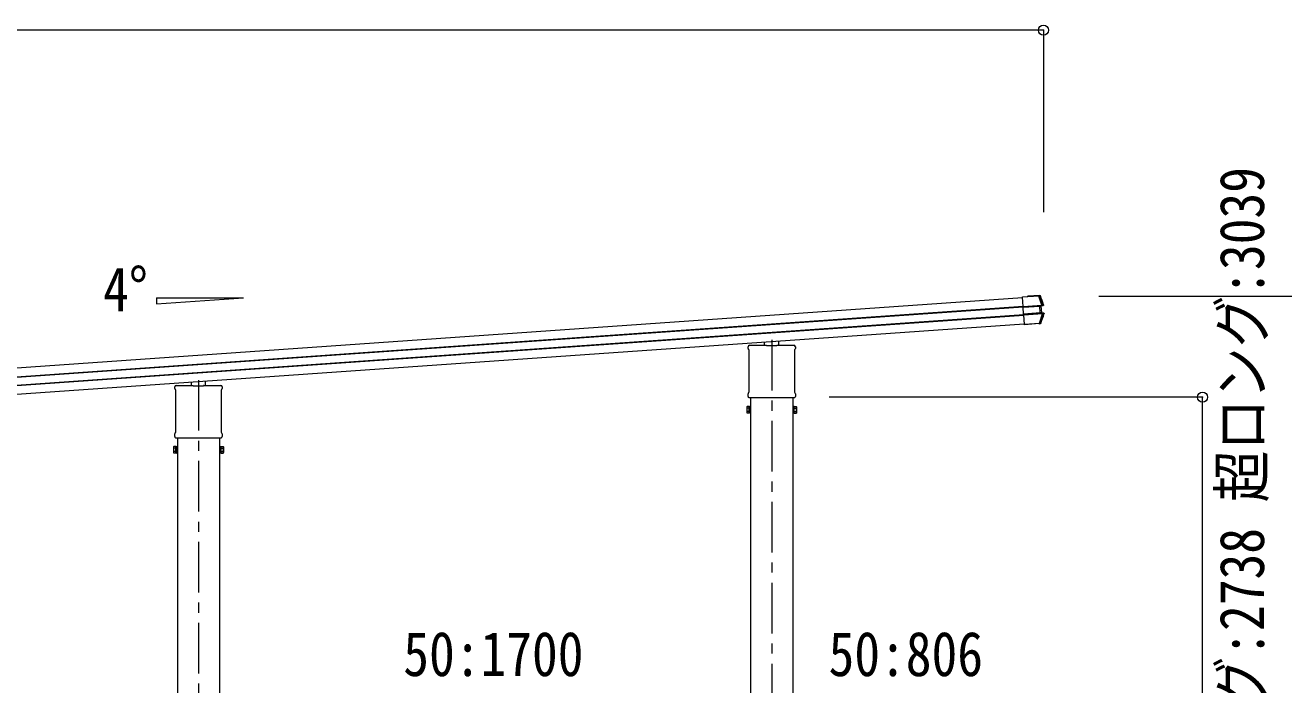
# Model space of a CAD drawing. Units: millimetres at full size, sheet at 1:30; details may follow other scales. Extents: x -8432 to 8432, y -5820 to 5820.
# Drawn here: x 1610 to 5342, y -1165 to 790 of the extents above; entities that cross this region are included whole.
import ezdxf
from ezdxf.enums import TextEntityAlignment as Align

# ---------------------------------------------------------------- set-up
doc = ezdxf.new("R2010")
doc.units = ezdxf.units.MM
doc.header["$LTSCALE"] = 30
doc.header["$PDMODE"] = 32
doc.header["$PDSIZE"] = 30
doc.linetypes.add('CHAIN1', pattern=[8, 5, -1, 1, -1])
doc.layers.add('0-3_ELV2', color=7, linetype='Continuous', lineweight=9)
doc.layers.add('0-6_OTH_LINE', color=7, linetype='Continuous', lineweight=9)
doc.styles.add('ＭＳ ゴシック', font='')
doc.styles.get('ＭＳ ゴシック').set_extended_font_data('MS Gothic')

msp = doc.modelspace()

# ---------------------------------------------------------------- linework, layer by layer
at = {"layer": '0-3_ELV2', "color": 6}
for p, q in [((4629.45, 775.38), (-435.09, 775.38)), ((4629.45, 775.38), (4629.45, 236.1)), ((5840.76, -13.62), (4793.79, -13.62)), ((5101.45, -312.71), (3993.83, -312.71)), ((5101.45, -2905.45), (5101.45, -312.71))]:
    msp.add_line(p, q, dxfattribs=at)
at = {"layer": '0-3_ELV2', "color": 4}
for p, q in [((-330.82, -359.81), (4567.42, -17.3)), ((1999.75, -18.2), (2257.76, -18.2)), ((4567.26, -14.91), (4581.7, -13.9)), ((4567.27, -15.12), (4567.26, -14.91)), ((4567.27, -15.12), (4615.99, -11.71)), ((4567.35, -16.32), (4567.27, -15.12)), ((4616.08, -12.91), (4567.35, -16.32)), ((4569.24, -43.27), (4567.35, -16.32)), ((4582.7, -13.81), (4582.8, -13.57)), ((4618.66, -11.07), (4582.8, -13.57)), ((4615.99, -11.71), (4616.26, -11.69)), ((4615.99, -11.71), (4616.08, -12.91)), ((4616.4, -12.85), (4616.08, -12.91)), ((4625.01, -39.37), (4616.08, -12.91)), ((4616.26, -11.69), (4616.51, -11.67)), ((4616.71, -12.79), (4616.4, -12.85)), ((4616.51, -11.67), (4616.74, -11.66)), ((4617.02, -12.73), (4616.71, -12.79)), ((4616.74, -11.66), (4616.94, -11.64)), ((4616.94, -11.64), (4617.09, -11.63)), ((4617.32, -12.69), (4617.02, -12.73)), ((4617.09, -11.63), (4617.18, -11.61)), ((4617.18, -11.61), (4617.22, -11.61)), ((4617.22, -11.61), (4618.66, -11.07)), ((4617.6, -12.65), (4617.32, -12.69)), ((4617.86, -12.62), (4617.6, -12.65)), ((4618.1, -12.6), (4617.86, -12.62)), ((4618.31, -12.59), (4618.1, -12.6)), ((4618.5, -12.59), (4618.31, -12.59)), ((4618.66, -12.6), (4618.5, -12.59)), ((4618.66, -11.07), (4619.09, -11.09)), ((4618.78, -12.62), (4618.66, -12.6)), ((4618.87, -12.65), (4618.78, -12.62)), ((4618.92, -12.69), (4618.87, -12.65)), ((4619.39, -12.51), (4618.92, -12.69)), ((4618.92, -12.69), (4627.94, -39.26)), ((4619.09, -11.09), (4619.5, -11.22)), ((4620.17, -12.22), (4619.39, -12.51)), ((4619.5, -11.22), (4619.86, -11.45)), ((4619.86, -11.45), (4620.16, -11.77)), ((4620.16, -11.77), (4620.37, -12.15)), ((4620.37, -12.15), (4620.17, -12.22)), ((-329, -385.72), (4569.23, -43.2)), ((-328.91, -387.11), (4569.33, -44.59)), ((-327.28, -410.33), (4570.95, -67.81)), ((-327.18, -411.75), (4571.05, -69.23)), ((4569.24, -43.27), (4625.01, -39.37)), ((4569.35, -44.85), (4569.24, -43.27)), ((4625.12, -40.95), (4569.35, -44.85)), ((4569.43, -45.98), (4569.35, -44.85)), ((4569.43, -45.98), (4618.37, -42.56)), ((4618.41, -43.05), (4569.46, -46.47)), ((4570.8, -65.67), (4619.75, -62.25)), ((4570.84, -66.16), (4570.8, -65.67)), ((4619.79, -62.74), (4570.84, -66.16)), ((4570.92, -67.33), (4570.84, -66.16)), ((4570.92, -67.33), (4626.86, -63.42)), ((4626.98, -65.18), (4571.04, -69.09)), ((4617.74, -93.41), (4626.98, -65.18)), ((4618.37, -42.56), (4618.41, -43.05)), ((4619.75, -62.25), (4618.41, -43.05)), ((4619.75, -62.25), (4619.79, -62.74)), ((4629.79, -64.86), (4620.41, -93.3)), ((4620.69, -42.89), (4620.66, -43.12)), ((4620.79, -42.7), (4620.69, -42.89)), ((4620.94, -42.6), (4620.79, -42.7)), ((4620.94, -42.6), (4620.94, -42.6)), ((4620.95, -42.6), (4620.94, -42.6)), ((4626.67, -41.01), (4620.95, -42.6)), ((4626.67, -41.01), (4620.95, -42.6)), ((4620.95, -42.6), (4620.95, -42.6)), ((4620.95, -42.6), (4620.95, -42.6)), ((4620.95, -42.6), (4620.95, -42.6)), ((4620.95, -42.6), (4620.95, -42.6)), ((4620.95, -42.6), (4620.95, -42.6)), ((4620.95, -42.6), (4620.95, -42.6)), ((4620.95, -42.6), (4620.95, -42.6)), ((4620.95, -42.6), (4620.95, -42.6)), ((4620.95, -42.6), (4620.95, -42.6)), ((4620.95, -42.6), (4620.95, -42.6)), ((4620.95, -42.6), (4620.95, -42.6)), ((4620.95, -42.6), (4620.95, -42.6)), ((4620.95, -42.6), (4620.95, -42.6)), ((4620.95, -42.6), (4620.95, -42.6)), ((4622.93, -42.74), (4621.4, -42.92)), ((4621.77, -42.4), (4623.3, -42.22)), ((4622.03, -62.09), (4621.97, -61.86)), ((4622.16, -62.26), (4622.03, -62.09)), ((4622.32, -62.34), (4622.16, -62.26)), ((4622.32, -62.34), (4622.33, -62.34)), ((4622.33, -62.34), (4622.33, -62.34)), ((4622.33, -62.34), (4622.33, -62.34)), ((4622.33, -62.34), (4622.33, -62.34)), ((4622.33, -62.34), (4622.33, -62.34)), ((4622.33, -62.34), (4622.33, -62.34)), ((4622.33, -62.34), (4622.33, -62.34)), ((4622.33, -62.34), (4622.33, -62.34)), ((4622.33, -62.34), (4622.33, -62.34)), ((4622.33, -62.34), (4622.33, -62.34)), ((4622.33, -62.34), (4622.33, -62.34)), ((4622.33, -62.34), (4622.33, -62.34)), ((4622.33, -62.34), (4622.33, -62.34)), ((4622.33, -62.34), (4622.33, -62.34)), ((4622.33, -62.34), (4622.33, -62.34)), ((4622.33, -62.34), (4622.33, -62.34)), ((4622.33, -62.34), (4628.38, -63.14)), ((4622.73, -61.96), (4624.27, -61.93)), ((4624.27, -61.93), (4622.93, -42.74)), ((4624.71, -62.39), (4623.17, -62.43)), ((4623.3, -42.22), (4629.06, -40.68)), ((4630.83, -63.14), (4624.71, -62.39)), ((4625.01, -39.37), (4625.43, -39.31)), ((4625.01, -39.37), (4625.12, -40.95)), ((4625.39, -40.93), (4625.12, -40.95)), ((4625.65, -40.93), (4625.39, -40.93)), ((4625.43, -39.31), (4625.84, -39.26)), ((4625.9, -40.93), (4625.65, -40.93)), ((4625.84, -39.26), (4626.23, -39.22)), ((4626.13, -40.94), (4625.9, -40.93)), ((4626.34, -40.96), (4626.13, -40.94)), ((4626.23, -39.22), (4626.6, -39.2)), ((4626.52, -40.98), (4626.34, -40.96)), ((4626.67, -41.01), (4626.52, -40.98)), ((4626.6, -39.2), (4626.94, -39.2)), ((4626.73, -41), (4626.67, -41.01)), ((4626.73, -41), (4626.9, -40.94)), ((4626.86, -63.42), (4627.13, -63.4)), ((4626.86, -63.42), (4626.98, -65.18)), ((4626.9, -40.94), (4627.05, -40.84)), ((4626.94, -39.2), (4627.24, -39.21)), ((4627.4, -65.2), (4626.98, -65.18)), ((4629.06, -40.68), (4627.05, -40.92)), ((4627.05, -40.84), (4627.19, -40.73)), ((4627.13, -63.4), (4627.39, -63.37)), ((4627.19, -40.73), (4627.31, -40.58)), ((4627.24, -39.21), (4627.5, -39.24)), ((4627.31, -40.58), (4627.42, -40.42)), ((4627.39, -63.37), (4627.64, -63.33)), ((4627.81, -65.2), (4627.4, -65.2)), ((4627.42, -40.42), (4627.49, -40.24)), ((4627.49, -40.24), (4627.55, -40.04)), ((4627.5, -39.24), (4627.72, -39.23)), ((4627.56, -39.44), (4627.5, -39.24)), ((4627.55, -40.04), (4627.58, -39.84)), ((4627.58, -39.64), (4627.56, -39.44)), ((4627.58, -39.84), (4627.58, -39.64)), ((4627.64, -63.33), (4627.87, -63.29)), ((4627.72, -39.23), (4627.87, -39.23)), ((4628.21, -65.18), (4627.81, -65.2)), ((4627.87, -39.23), (4627.94, -39.26)), ((4627.87, -63.29), (4628.07, -63.24)), ((4627.94, -39.26), (4628.1, -39.24)), ((4628.07, -63.24), (4628.24, -63.19)), ((4628.1, -39.24), (4628.75, -39.16)), ((4628.57, -65.15), (4628.21, -65.18)), ((4628.24, -63.19), (4628.38, -63.14)), ((4628.38, -63.14), (4628.46, -63.15)), ((4628.46, -63.15), (4628.59, -63.16)), ((4628.46, -63.15), (4628.66, -63.19)), ((4628.91, -65.11), (4628.57, -65.15)), ((4628.59, -63.16), (4628.67, -63.17)), ((4628.66, -63.19), (4628.84, -63.27)), ((4628.67, -63.17), (4628.71, -63.17)), ((4628.71, -63.17), (4630.83, -63.14)), ((4628.75, -39.16), (4629.96, -39.02)), ((4628.84, -63.27), (4629.01, -63.39)), ((4629.2, -65.05), (4628.91, -65.11)), ((4629.01, -63.39), (4629.16, -63.53)), ((4629.28, -40.59), (4629.06, -40.68)), ((4629.16, -63.53), (4629.29, -63.7)), ((4629.44, -64.97), (4629.2, -65.05)), ((4629.48, -40.47), (4629.28, -40.59)), ((4629.29, -63.7), (4629.4, -63.9)), ((4629.4, -63.9), (4629.47, -64.1)), ((4629.5, -64.76), (4629.44, -64.97)), ((4629.61, -64.95), (4629.44, -64.97)), ((4629.47, -64.1), (4629.51, -64.32)), ((4629.66, -40.32), (4629.48, -40.47)), ((4629.52, -64.54), (4629.5, -64.76)), ((4629.51, -64.32), (4629.52, -64.54)), ((4629.72, -64.91), (4629.61, -64.95)), ((4629.8, -40.14), (4629.66, -40.32)), ((4629.79, -64.86), (4629.72, -64.91)), ((4631.07, -64.84), (4629.79, -64.86)), ((4629.92, -39.93), (4629.8, -40.14)), ((4629.99, -39.71), (4629.92, -39.93)), ((4629.96, -39.02), (4630.01, -39.25)), ((4630.02, -39.48), (4629.99, -39.71)), ((4630.01, -39.25), (4630.02, -39.48)), ((4630.83, -63.14), (4631.03, -63.19)), ((4631.03, -63.19), (4631.23, -63.26)), ((4631.74, -64.84), (4631.07, -64.84)), ((4631.23, -63.26), (4631.41, -63.36)), ((4631.41, -63.36), (4631.57, -63.49)), ((4631.57, -63.49), (4631.71, -63.65)), ((4631.71, -63.65), (4631.82, -63.82)), ((4631.91, -64.83), (4631.74, -64.84)), ((4631.82, -63.82), (4631.9, -64.01)), ((4631.9, -64.01), (4631.96, -64.22)), ((4631.96, -64.63), (4631.91, -64.83)), ((4631.96, -64.22), (4631.97, -64.42)), ((4631.97, -64.42), (4631.96, -64.63)), ((-325.37, -437.62), (4572.86, -95.11)), ((4572.96, -96.55), (4617.74, -93.41)), ((4573.03, -97.51), (4572.96, -96.55)), ((4617.8, -94.38), (4573.03, -97.51)), ((4573.04, -97.67), (4573.03, -97.51)), ((4616.66, -94.62), (4573.04, -97.67)), ((4618.07, -95.71), (4617.66, -94.61)), ((4617.74, -93.41), (4618.04, -93.45)), ((4617.8, -94.38), (4617.74, -93.41)), ((4618.06, -94.37), (4617.8, -94.38)), ((4618.04, -93.45), (4618.34, -93.48)), ((4618.3, -94.36), (4618.06, -94.37)), ((4619.84, -95.59), (4618.07, -95.71)), ((4618.52, -94.35), (4618.3, -94.36)), ((4618.34, -93.48), (4618.63, -93.5)), ((4618.7, -94.35), (4618.52, -94.35)), ((4618.63, -93.5), (4618.91, -93.51)), ((4618.83, -94.35), (4618.7, -94.35)), ((4618.91, -94.36), (4618.83, -94.35)), ((4618.91, -93.51), (4619.17, -93.51)), ((4618.95, -94.37), (4618.91, -94.36)), ((4619.84, -95.59), (4618.95, -94.37)), ((4619.17, -93.51), (4619.41, -93.51)), ((4619.41, -93.51), (4619.64, -93.5)), ((4619.64, -93.5), (4619.84, -93.48)), ((4619.84, -93.48), (4620.01, -93.46)), ((4620.11, -95.55), (4619.84, -95.59)), ((4620.01, -93.46), (4620.15, -93.43)), ((4620.37, -95.47), (4620.11, -95.55)), ((4620.15, -93.43), (4620.27, -93.39)), ((4620.27, -93.39), (4620.35, -93.35)), ((4620.35, -93.35), (4620.41, -93.3)), ((4620.61, -95.34), (4620.37, -95.47)), ((4620.41, -93.3), (4620.55, -93.5)), ((4620.55, -93.5), (4621.13, -94.29)), ((4620.83, -95.18), (4620.61, -95.34)), ((4621.03, -94.99), (4620.83, -95.18)), ((4621.18, -94.76), (4621.03, -94.99)), ((4621.13, -94.29), (4621.3, -94.52)), ((4621.3, -94.52), (4621.18, -94.76)), ((3802.74, -158.81), (3802.74, -148.96)), ((3844.74, -158.81), (3844.74, -146.02)), ((3753.49, -167.81), (3753.49, -163.06)), ((3755.28, -171.27), (3755.28, -171.27)), ((3755.49, -171.68), (3755.49, -298.43)), ((3757.74, -158.81), (3807.74, -158.81)), ((3808.24, -160.81), (3808.24, -159.31)), ((3839.24, -160.81), (3808.24, -160.81)), ((3839.24, -159.31), (3839.24, -160.81)), ((3839.74, -158.81), (3889.74, -158.81)), ((3891.99, -298.43), (3891.99, -171.68)), ((3892.2, -171.27), (3892.2, -171.27)), ((3893.99, -163.06), (3893.99, -167.81)), ((2053.49, -286.68), (2053.49, -281.93)), ((2055.28, -290.15), (2055.28, -290.15)), ((2055.49, -290.55), (2055.49, -417.31)), ((2057.74, -277.68), (2107.74, -277.68)), ((2102.74, -277.68), (2102.74, -267.84)), ((2108.24, -279.68), (2108.24, -278.18)), ((2139.24, -279.68), (2108.24, -279.68)), ((2139.24, -278.18), (2139.24, -279.68)), ((2139.74, -277.68), (2189.74, -277.68)), ((2144.74, -277.68), (2144.74, -264.9)), ((2191.99, -417.31), (2191.99, -290.55)), ((2192.2, -290.15), (2192.2, -290.15)), ((2193.99, -281.93), (2193.99, -286.68)), ((3753.49, -310.31), (3753.49, -302.31)), ((3755.25, -313.74), (3755.19, -313.71)), ((3755.19, -313.71), (3755.19, -313.71)), ((3755.3, -313.77), (3755.25, -313.74)), ((3755.28, -298.84), (3755.28, -298.84)), ((3755.31, -313.77), (3755.3, -313.77)), ((3755.47, -313.81), (3755.31, -313.77)), ((3755.49, -313.81), (3755.47, -313.81)), ((3755.49, -313.81), (3891.99, -313.81)), ((3761.24, -313.81), (3761.24, -3405.45)), ((3886.24, -313.81), (3886.24, -3405.45)), ((3892.01, -313.81), (3891.99, -313.81)), ((3892.03, -313.8), (3892.01, -313.81)), ((3892.18, -313.77), (3892.03, -313.8)), ((3892.29, -313.71), (3892.18, -313.77)), ((3892.2, -298.84), (3892.2, -298.84)), ((3892.29, -313.71), (3892.29, -313.71)), ((3893.99, -302.31), (3893.99, -310.31)), ((3749.74, -341.21), (3750.5, -339.89)), ((3749.74, -341.21), (3749.74, -358.21)), ((3749.74, -358.21), (3750.5, -359.52)), ((3756.74, -339.89), (3750.5, -339.89)), ((3756.74, -344.8), (3750.5, -344.8)), ((3756.74, -354.61), (3750.5, -354.61)), ((3756.74, -359.52), (3750.5, -359.52)), ((3756.74, -359.52), (3756.74, -339.89)), ((3756.74, -340.51), (3759.24, -340.51)), ((3759.24, -358.91), (3756.74, -358.91)), ((3759.24, -339.21), (3761.24, -339.21)), ((3759.24, -360.21), (3759.24, -339.21)), ((3761.24, -360.21), (3759.24, -360.21)), ((3761.24, -339.21), (3761.24, -360.21)), ((3888.24, -339.21), (3886.24, -339.21)), ((3886.24, -360.21), (3888.24, -360.21)), ((3888.24, -360.21), (3888.24, -339.21)), ((3890.74, -340.51), (3888.24, -340.51)), ((3888.24, -358.91), (3890.74, -358.91)), ((3890.74, -339.89), (3896.98, -339.89)), ((3890.74, -359.52), (3890.74, -339.89)), ((3890.74, -344.8), (3896.98, -344.8)), ((3890.74, -354.61), (3896.98, -354.61)), ((3890.74, -359.52), (3896.98, -359.52)), ((3897.74, -341.21), (3896.98, -339.89)), ((3897.74, -358.21), (3896.98, -359.52)), ((3897.74, -341.21), (3897.74, -358.21)), ((2053.49, -429.18), (2053.49, -421.18)), ((2055.25, -432.62), (2055.19, -432.58)), ((2055.19, -432.58), (2055.19, -432.58)), ((2055.3, -432.64), (2055.25, -432.62)), ((2055.28, -417.72), (2055.28, -417.72)), ((2055.32, -432.65), (2055.3, -432.64)), ((2055.48, -432.68), (2055.32, -432.65)), ((2055.49, -432.68), (2055.48, -432.68)), ((2055.49, -432.68), (2191.99, -432.68)), ((2061.24, -432.68), (2061.24, -3405.45)), ((2186.24, -432.68), (2186.24, -3405.45)), ((2192.01, -432.68), (2191.99, -432.68)), ((2192.03, -432.68), (2192.01, -432.68)), ((2192.18, -432.64), (2192.03, -432.68)), ((2192.29, -432.58), (2192.18, -432.64)), ((2192.2, -417.72), (2192.2, -417.72)), ((2192.3, -432.58), (2192.29, -432.58)), ((2193.99, -421.18), (2193.99, -429.18)), ((2049.74, -460.08), (2050.5, -458.77)), ((2049.74, -460.08), (2049.74, -477.08)), ((2049.74, -477.08), (2050.5, -478.4)), ((2056.74, -458.77), (2050.5, -458.77)), ((2056.74, -463.67), (2050.5, -463.67)), ((2056.74, -473.49), (2050.5, -473.49)), ((2056.74, -478.4), (2050.5, -478.4)), ((2056.74, -478.4), (2056.74, -458.77)), ((2056.74, -459.38), (2059.24, -459.38)), ((2059.24, -477.78), (2056.74, -477.78)), ((2059.24, -458.08), (2061.24, -458.08)), ((2059.24, -479.08), (2059.24, -458.08)), ((2061.24, -479.08), (2059.24, -479.08)), ((2061.24, -458.08), (2061.24, -479.08)), ((2188.24, -458.08), (2186.24, -458.08)), ((2186.24, -479.08), (2188.24, -479.08)), ((2188.24, -479.08), (2188.24, -458.08)), ((2190.74, -459.38), (2188.24, -459.38)), ((2188.24, -477.78), (2190.74, -477.78)), ((2190.74, -458.77), (2196.98, -458.77)), ((2190.74, -478.4), (2190.74, -458.77)), ((2190.74, -463.67), (2196.98, -463.67)), ((2190.74, -473.49), (2196.98, -473.49)), ((2190.74, -478.4), (2196.98, -478.4)), ((2197.74, -460.08), (2196.98, -458.77)), ((2197.74, -477.08), (2196.98, -478.4)), ((2197.74, -460.08), (2197.74, -477.08))]:
    msp.add_line(p, q, dxfattribs=at)
at = {"layer": '0-3_ELV2', "color": 5, "linetype": 'CHAIN1'}
for p, q in [((3823.74, -142.88), (3823.74, -3456.07)), ((2123.74, -261.76), (2123.74, -3456.07))]:
    msp.add_line(p, q, dxfattribs=at)
at = {"layer": '0-3_ELV2', "color": 4}
for points in [[(1999.75, -18.2), (1999.75, -36.24), (2257.76, -18.2)], [(4570.8, -65.67), (4569.46, -46.47), (4569.43, -45.98)], [(4572.96, -96.55), (4571.04, -69.09), (4570.92, -67.33)]]:
    msp.add_lwpolyline(points, dxfattribs=at)
for centre, radius, start, end in [((4617.34, -13.3), 1.7, 21.24384, 93.90244), ((4152.58, -194.31), 502, 18.0204, 21.27757), ((4154.13, 89.19), 502, 338.53316, 342.13183), ((4621.9, -42.88), 0.5, 105.07473, 184.05239), ((4623.23, -61.93), 0.5, 183.94761, 262.92527), ((4626.71, -39.67), 1.3, 285.09292, 18.07159), ((4628.55, -64.46), 1.3, 342.07517, 82.89229), ((4618.82, -92.67), 1.7, 274.14537, 338.48025), ((3757.74, -163.06), 4.25, 90, 180), ((3757.74, -167.81), 4.25, 180, 234.62358), ((3754.99, -171.68), 0.5, 0.0463, 54.58271), ((3889.74, -163.06), 4.25, 0, 90), ((3892.49, -171.68), 0.5, 125.41729, 179.9537), ((3889.74, -167.81), 4.25, 305.37642, 0), ((2057.74, -281.93), 4.25, 90, 180), ((2057.74, -286.68), 4.25, 180, 234.62358), ((2054.99, -290.55), 0.5, 0.0463, 54.58271), ((2189.74, -281.93), 4.25, 0, 90), ((2192.49, -290.55), 0.5, 125.41729, 179.9537), ((2189.74, -286.68), 4.25, 305.37642, 0), ((3754.99, -298.43), 0.5, 305.4181, 359.95288), ((3892.49, -298.43), 0.5, 180.04713, 234.58188), ((3757.74, -302.31), 4.25, 125.37642, 180), ((3757.74, -310.31), 4.25, 180, 233.11111), ((3889.74, -302.31), 4.25, 0, 54.62358), ((3889.74, -310.31), 4.25, 306.88889, 0), ((3765.98, -349.71), 16.24, 162.41205, 197.58795), ((3754.09, -342.34), 4.34, 145.61575, 214.38425), ((3754.09, -357.07), 4.34, 145.61575, 214.38425), ((3881.5, -349.71), 16.24, 342.41205, 17.58795), ((3893.4, -342.34), 4.34, 325.61575, 34.38425), ((3893.4, -357.07), 4.34, 325.61575, 34.38425), ((2057.74, -421.18), 4.25, 125.37642, 180), ((2057.74, -429.18), 4.25, 180, 233.11111), ((2054.99, -417.31), 0.5, 305.4181, 359.95288), ((2192.49, -417.31), 0.5, 180.04713, 234.58188), ((2189.74, -421.18), 4.25, 0, 54.62358), ((2189.74, -429.18), 4.25, 306.88889, 0), ((2065.98, -468.58), 16.24, 162.41205, 197.58795), ((2054.09, -461.22), 4.34, 145.61575, 214.38425), ((2054.09, -475.94), 4.34, 145.61575, 214.38425), ((2181.5, -468.58), 16.24, 342.41205, 17.58795), ((2193.4, -461.22), 4.34, 325.61575, 34.38425), ((2193.4, -475.94), 4.34, 325.61575, 34.38425)]:
    msp.add_arc(centre, radius, start, end, dxfattribs=at)
for centre, major_axis, ratio, start_param, end_param in [((4581.7, -13.88), (0.998, 0.07), 0.017595, 4.7122274, 6.2743886), ((4618.42, -43.24), (3.49, 0.24), 0.19438, 0.7466997, 1.5707963), ((4618.46, -43.73), (2.99, 0.21), 0.226777, 0.7278121, 1.5707963), ((4619.7, -61.57), (2.99, 0.21), 0.226777, 4.712389, 5.5553732), ((4619.74, -62.06), (3.49, 0.24), 0.19438, 4.712389, 5.5364856), ((4618.46, -43.81), (2.95, 0.89), 0.009865, 0.0588492, 0.7255749), ((4618.33, -43.32), (3.44, 0.92), 0.008567, 0.0594212, 0.7073573), ((4619.7, -61.49), (3.04, -0.47), 0.009865, 5.5576105, 6.2243361), ((4619.64, -61.99), (3.54, -0.43), 0.008567, 5.575828, 6.2237641), ((4623.43, -42.7), (-0.497, -0.059), 0.99813, 4.8556519, 6.2342892), ((4624.77, -61.9), (-0.501, -0.01), 0.99813, 0.0488961, 1.4275334), ((4616.66, -94.68), (0.998, 0.07), 0.06113, 0.0179792, 1.5712474), ((3807.74, -159.31), (0.354, 0.354), 0.999467, 5.4996506, 7.06672), ((3807.81, -159.24), (0.481, -0.181), 0.828259, 1.9947436, 1.996569), ((3807.81, -159.24), (-0.181, 0.481), 0.828259, 4.2866163, 4.2884417), ((3839.74, -159.31), (0.354, -0.354), 0.999467, 2.358058, 3.9251274), ((3839.68, -159.24), (0.181, 0.481), 0.828259, 1.9947436, 1.996569), ((3839.68, -159.24), (0.481, 0.181), 0.828259, 1.1450236, 1.146849), ((2107.74, -278.18), (0.354, 0.354), 0.999467, 5.4996506, 7.06672), ((2107.81, -278.12), (0.481, -0.181), 0.828259, 1.9947436, 1.996569), ((2107.81, -278.12), (-0.181, 0.481), 0.828259, 4.2866163, 4.2884417), ((2139.74, -278.18), (0.354, -0.354), 0.999467, 2.358058, 3.9251274), ((2139.68, -278.12), (0.181, 0.481), 0.828259, 1.9947436, 1.996569), ((2139.68, -278.12), (0.481, 0.181), 0.828259, 1.1450236, 1.146849)]:
    msp.add_ellipse(centre, major_axis=major_axis, ratio=ratio, start_param=start_param, end_param=end_param, dxfattribs=at)
at = {"layer": '0-3_ELV2', "color": 6}
for p in [(4629.45, 775.38), (5101.45, -312.71)]:
    msp.add_point(p, dxfattribs=at)

# ---------------------------------------------------------------- texts
at = {"layer": '0-3_ELV2', "style": 'ＭＳ ゴシック', "width": 0.85}
msp.add_text('4°', height=132, dxfattribs=at).set_placement((1841.05, -97.96), align=Align.BOTTOM_LEFT)
at = {"layer": '0-6_OTH_LINE', "style": 'ＭＳ ゴシック', "width": 0.85}
msp.add_text('[奥行50]標準:2593 ロング:2738 超ロング:3039', height=132, rotation=90, dxfattribs=at).set_placement((5323.27, -2916.56), align=Align.BOTTOM_LEFT)
for s, p in [('50:1700', (2731.25, -1179.13)), ('50:806', (3992.36, -1179.13))]:
    msp.add_text(s, height=132, dxfattribs=at).set_placement(p, align=Align.BOTTOM_LEFT)

doc.saveas('drawing.dxf')
